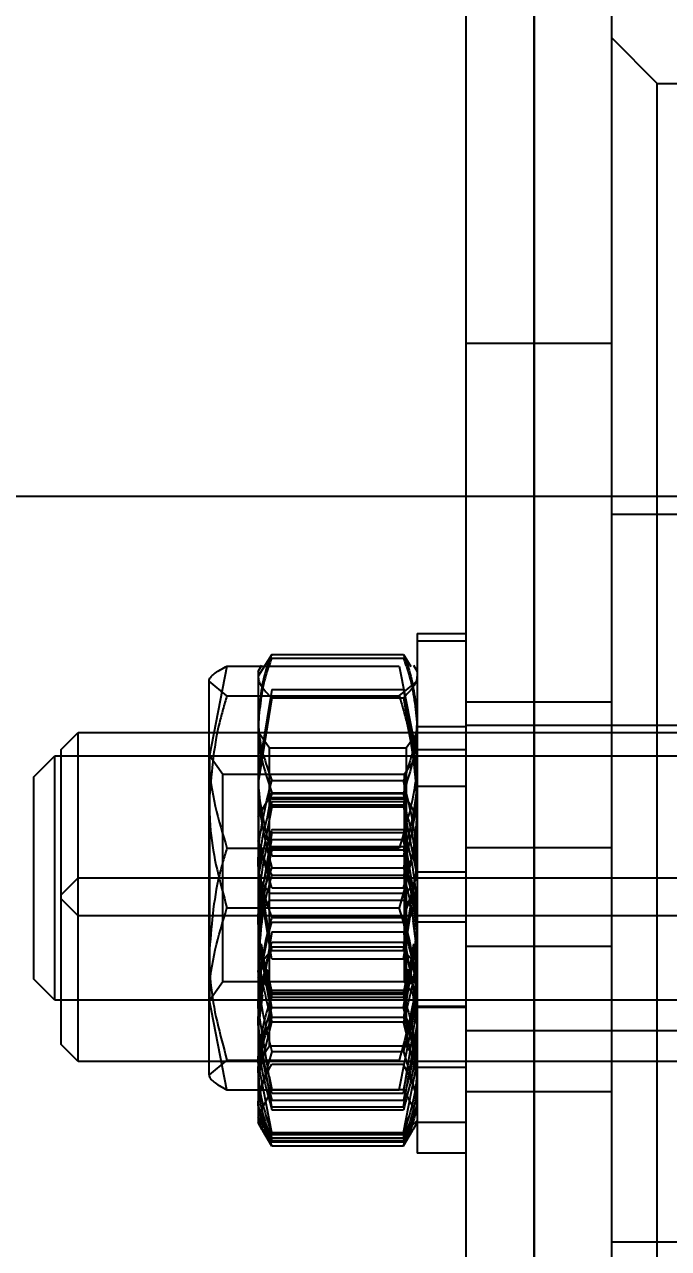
# Model space of a CAD drawing. Header units: metres. Extents: x 0 to 63075, y 0 to 44550.
# Drawn here: x 40826.81 to 40847.89, y 16420.01 to 16460.07 of the extents above; entities that cross this region are included whole.
import ezdxf

# ---------------------------------------------------------------- set-up
doc = ezdxf.new("R2010")
doc.units = ezdxf.units.M
doc.header["$LTSCALE"] = 75
doc.linetypes.add('HIDDEN2', pattern=[4.7625, 3.175, -1.5875])
for name, color, linetype in [('SDM', 7, 'Continuous'), ('SL4', 4, 'Continuous'), ('ST1', 7, 'HIDDEN2')]:
    doc.layers.add(name, color=color, linetype=linetype)
doc.styles.add('ROMANS', font='ROMANS.SHX')
doc.dimstyles.new('75___1-75', dxfattribs={"dimscale": 75, "dimtxt": 2.5, "dimasz": 2, "dimexe": 1.5, "dimexo": 1, "dimgap": 0.5, "dimtad": 1, "dimdec": 0, "dimzin": 12, "dimtxsty": 'ROMANS', "dimcen": 0, "dimclrd": 256, "dimclre": 256, "dimclrt": 3, "dimazin": 3, "dimtfac": 1, "dimtdec": 0, "dimtmove": 0, "dimatfit": 0, "dimfxl": 1, "dimlwd": -1, "dimlwe": -1, "dimarcsym": 0})

# ---------------------------------------------------------------- blocks, each defined once
blk = doc.blocks.new('*D36')
at = {"layer": 'Defpoints', "color": 0, "transparency": 16777216}
for p in [(40691.256, 16728.439), (43023.918, 16728.439), (40843.493, 16285.374)]:
    blk.add_point(p, dxfattribs=at)
at = {"layer": 'SDM', "transparency": 16777216}
for p, q in [((43023.918, 16878.439), (43023.918, 17585.582)), ((40766.256, 16728.439), (43136.418, 16728.439)), ((43023.918, 16285.374), (43023.918, 16728.439)), ((40918.493, 16285.374), (43136.418, 16285.374)), ((43023.918, 16135.374), (43023.918, 15985.374))]:
    blk.add_line(p, q, dxfattribs=at)
for points in [[(42998.918, 16878.439), (43048.918, 16878.439), (43023.918, 16728.439)], [(42998.918, 16135.374), (43048.918, 16135.374), (43023.918, 16285.374)]]:
    blk.add_solid(points, dxfattribs=at)
at = {"layer": 'SDM', "color": 3, "transparency": 16777216, "insert": (42892.668, 17307.01), "char_height": 187.5, "attachment_point": 5, "rotation": 90, "style": 'ROMANS'}
blk.add_mtext('443', dxfattribs=at)
blk = doc.blocks.new('A$C3224c420')
at = {"layer": 'SL4'}
blk.add_line((50.762, 1594), (50.762, 1350), dxfattribs=at)
at = {"layer": 'ST1'}
for p, q in [((50.762, 1350), (50.762, 1594)), ((48.235, 1584.475), (48.235, 1362.762)), ((52.997, 1584.475), (52.997, 1362.762)), ((48.235, 1519.5), (46.735, 1518)), ((46.735, 1518), (36.685, 1518)), ((46.735, 1466), (46.735, 1518)), ((52.997, 1509.5), (48.235, 1509.5)), ((74.936, 1504.5), (41.237, 1504.5)), ((48.235, 1503.902), (37.135, 1503.902)), ((54.597, 1500), (52.997, 1500)), ((54.597, 1499.76), (52.997, 1499.76)), ((54.597, 1500), (54.597, 1499.76)), ((54.597, 1499.76), (54.597, 1487.76)), ((55.044, 1499.318), (54.795, 1498.92)), ((59.351, 1499.318), (55.044, 1499.318)), ((59.351, 1499.318), (59.797, 1498.605)), ((54.716, 1498.965), (54.597, 1498.76)), ((55.178, 1498.933), (54.597, 1495.955)), ((59.351, 1499.195), (55.044, 1499.195)), ((60.817, 1498.933), (55.178, 1498.933)), ((59.797, 1498.76), (59.679, 1498.965)), ((60.817, 1498.933), (61.397, 1495.955)), ((59.797, 1498.76), (59.797, 1498.68)), ((59.797, 1498.76), (59.797, 1498.605)), ((59.797, 1498.605), (59.797, 1495.112)), ((61.397, 1495.955), (61.397, 1498.5)), ((55.178, 1497.956), (54.597, 1498.445)), ((55.044, 1498.164), (54.597, 1495.447)), ((59.351, 1498.164), (55.044, 1498.164)), ((59.351, 1498.164), (59.797, 1495.447)), ((60.817, 1497.956), (61.397, 1498.445)), ((52.997, 1497.76), (48.235, 1497.76)), ((55.044, 1497.891), (54.597, 1495.112)), ((59.351, 1497.891), (55.044, 1497.891)), ((60.817, 1497.956), (55.178, 1497.956)), ((59.351, 1497.891), (59.797, 1495.112)), ((48.235, 1497), (37.135, 1497)), ((52.997, 1497), (48.235, 1497)), ((54.597, 1496.96), (52.997, 1496.96)), ((65.683, 1496.76), (41.237, 1496.76)), ((54.948, 1496.26), (54.597, 1496.76)), ((59.772, 1496.76), (59.422, 1496.26)), ((59.772, 1490.76), (59.772, 1496.76)), ((59.797, 1496.76), (59.772, 1496.76)), ((65.683, 1491.162), (65.683, 1496.76)), ((66.237, 1496.205), (65.683, 1496.76)), ((54.597, 1496.2), (52.997, 1496.2)), ((54.948, 1496.26), (54.948, 1491.26)), ((59.422, 1496.26), (54.948, 1496.26)), ((59.422, 1492.014), (59.422, 1496.26)), ((66.237, 1491.642), (66.237, 1496.205)), ((66.444, 1496), (37.135, 1496)), ((55.018, 1495.4), (54.597, 1496)), ((61.372, 1496), (60.952, 1495.4)), ((61.372, 1488), (61.372, 1496)), ((61.397, 1489.51), (61.397, 1495.955)), ((66.444, 1492), (66.444, 1496)), ((67.135, 1495.309), (66.444, 1496)), ((55.018, 1495.4), (55.018, 1488.6)), ((60.952, 1495.4), (55.018, 1495.4)), ((60.952, 1490.698), (60.952, 1495.4)), ((67.135, 1492), (67.135, 1495.309)), ((54.597, 1495), (52.997, 1495)), ((59.351, 1495.187), (55.044, 1495.187)), ((59.797, 1495.112), (59.797, 1490.267)), ((55.047, 1494.779), (54.597, 1494)), ((54.894, 1493.94), (55.044, 1494.791)), ((55.044, 1494.503), (54.98, 1494.196)), ((55.044, 1494.769), (55.003, 1494.644)), ((59.351, 1494.791), (55.044, 1494.791)), ((59.351, 1494.769), (55.044, 1494.769)), ((59.351, 1494.63), (55.044, 1494.63)), ((59.351, 1494.593), (55.044, 1494.593)), ((59.351, 1494.503), (55.044, 1494.503)), ((59.797, 1494), (59.348, 1494.779)), ((59.501, 1493.94), (59.351, 1494.791)), ((59.351, 1494.769), (59.392, 1494.644)), ((59.351, 1494.503), (59.415, 1494.196)), ((55.044, 1494.333), (54.597, 1492.042)), ((59.351, 1494.389), (55.044, 1494.389)), ((59.351, 1494.333), (55.044, 1494.333)), ((59.351, 1494.333), (59.797, 1492.042)), ((55.044, 1493.489), (54.597, 1490.795)), ((54.874, 1492.285), (55.044, 1493.265)), ((59.351, 1493.582), (55.044, 1493.582)), ((59.351, 1493.489), (55.044, 1493.489)), ((59.351, 1493.265), (55.044, 1493.265)), ((59.351, 1493.489), (59.797, 1490.795)), ((59.521, 1492.285), (59.351, 1493.265)), ((52.997, 1493), (48.235, 1493)), ((55.044, 1491.676), (54.597, 1493.222)), ((55.044, 1493.036), (54.597, 1490.239)), ((54.727, 1492.99), (54.597, 1492.371)), ((55.044, 1492.924), (55, 1492.757)), ((59.351, 1493.036), (55.044, 1493.036)), ((59.351, 1492.924), (55.044, 1492.924)), ((60.817, 1492.977), (55.178, 1492.977)), ((59.351, 1491.676), (59.797, 1493.222)), ((59.351, 1493.036), (59.797, 1490.239)), ((59.351, 1492.924), (59.395, 1492.757)), ((59.668, 1492.99), (59.797, 1492.371)), ((59.351, 1492.729), (55.044, 1492.729)), ((54.597, 1492.2), (52.997, 1492.2)), ((55.044, 1489.629), (54.597, 1492.408)), ((59.351, 1492.333), (55.044, 1492.333)), ((59.351, 1492.092), (55.044, 1492.092)), ((59.351, 1489.629), (59.797, 1492.408)), ((65.683, 1492), (41.237, 1492)), ((54.948, 1491.5), (54.597, 1492)), ((59.351, 1491.676), (55.044, 1491.676)), ((59.422, 1491.26), (59.422, 1492.014)), ((59.772, 1492), (59.422, 1491.5)), ((59.797, 1492), (59.772, 1492)), ((66.237, 1491.445), (65.683, 1492)), ((66.444, 1488), (66.444, 1492)), ((67.135, 1488.69), (67.135, 1492)), ((54.597, 1490.76), (54.948, 1491.26)), ((59.422, 1491.5), (54.948, 1491.5)), ((54.948, 1491.26), (54.948, 1486.5)), ((54.948, 1491.26), (59.422, 1491.26)), ((59.422, 1487.428), (59.422, 1491.26)), ((59.422, 1491.26), (59.772, 1490.76)), ((65.683, 1490.76), (66.237, 1491.314)), ((66.237, 1491.314), (66.237, 1491.642)), ((66.237, 1488.308), (66.237, 1491.314)), ((54.597, 1490.915), (54.618, 1490.504)), ((55.044, 1489.356), (54.787, 1490.922)), ((60.817, 1491.023), (55.178, 1491.023)), ((59.351, 1489.356), (59.608, 1490.922)), ((59.797, 1490.915), (59.777, 1490.504)), ((65.683, 1490.76), (65.683, 1491.162)), ((41.237, 1490.76), (65.683, 1490.76)), ((52.997, 1490.56), (54.597, 1490.56)), ((54.665, 1490.662), (54.597, 1490.109)), ((54.737, 1490.594), (54.597, 1489.51)), ((54.626, 1490.34), (54.597, 1490.513)), ((59.351, 1490.705), (55.044, 1490.705)), ((59.351, 1490.558), (55.044, 1490.558)), ((59.73, 1490.662), (59.797, 1490.109)), ((59.769, 1490.34), (59.797, 1490.513)), ((59.772, 1486), (59.772, 1490.76)), ((59.772, 1490.76), (59.797, 1490.76)), ((60.952, 1488.6), (60.952, 1490.698)), ((65.683, 1488.151), (65.683, 1490.76)), ((55.044, 1490.238), (54.597, 1487.487)), ((59.351, 1490.238), (55.044, 1490.238)), ((59.351, 1490.238), (59.797, 1487.487)), ((59.797, 1490.267), (59.797, 1488.76)), ((48.235, 1489.76), (52.997, 1489.76)), ((55.044, 1487.762), (54.706, 1489.844)), ((55.044, 1489.751), (54.973, 1489.498)), ((59.351, 1489.899), (55.044, 1489.899)), ((59.351, 1489.751), (55.044, 1489.751)), ((59.351, 1487.762), (59.689, 1489.844)), ((59.351, 1489.751), (59.422, 1489.498)), ((54.698, 1489.468), (55.044, 1487.442)), ((59.351, 1489.629), (55.044, 1489.629)), ((59.351, 1489.356), (55.044, 1489.356)), ((59.697, 1489.468), (59.351, 1487.442)), ((61.397, 1485.555), (61.397, 1489.51)), ((54.882, 1489.012), (55.044, 1488.249)), ((59.513, 1489.012), (59.351, 1488.249)), ((59.772, 1489.005), (59.797, 1488.792)), ((54.597, 1488.76), (54.716, 1488.555)), ((54.597, 1488), (55.018, 1488.6)), ((55.044, 1488.202), (54.795, 1488.6)), ((55.018, 1488.6), (60.952, 1488.6)), ((59.351, 1488.202), (59.6, 1488.6)), ((59.679, 1488.555), (59.797, 1488.76)), ((59.797, 1488.76), (59.797, 1485.856)), ((60.952, 1488.6), (61.372, 1488)), ((66.444, 1488), (67.135, 1488.69)), ((54.739, 1488.178), (54.597, 1487.085)), ((55.178, 1485.067), (54.597, 1488.045)), ((54.962, 1487.854), (55.044, 1488.249)), ((59.351, 1488.325), (55.044, 1488.325)), ((59.351, 1488.249), (55.044, 1488.249)), ((59.351, 1488.202), (55.044, 1488.202)), ((59.351, 1488.101), (55.044, 1488.101)), ((59.433, 1487.854), (59.351, 1488.249)), ((59.656, 1488.178), (59.797, 1487.085)), ((60.817, 1485.067), (61.397, 1488.045)), ((65.683, 1486), (65.683, 1488.151)), ((66.237, 1486.554), (66.237, 1488.308)), ((37.135, 1488), (66.444, 1488)), ((52.997, 1487.8), (54.597, 1487.8)), ((52.997, 1487.76), (54.597, 1487.76)), ((54.597, 1487.891), (54.606, 1487.708)), ((55.044, 1484.964), (54.597, 1487.761)), ((54.597, 1487.76), (54.597, 1483)), ((59.351, 1487.762), (55.044, 1487.762)), ((59.351, 1484.964), (59.797, 1487.761)), ((59.797, 1487.891), (59.789, 1487.708)), ((61.372, 1488), (61.397, 1488)), ((54.619, 1485.55), (55.044, 1487.295)), ((59.351, 1487.442), (55.044, 1487.442)), ((59.351, 1487.295), (55.044, 1487.295)), ((59.776, 1485.55), (59.351, 1487.295)), ((59.422, 1486.5), (59.422, 1487.428)), ((37.135, 1487), (48.235, 1487)), ((48.235, 1487), (52.997, 1487)), ((55.044, 1484.511), (54.597, 1487.205)), ((59.351, 1484.511), (59.797, 1487.205)), ((54.597, 1486), (54.948, 1486.5)), ((54.948, 1486.5), (59.422, 1486.5)), ((59.422, 1486.5), (59.772, 1486)), ((65.683, 1486), (66.237, 1486.554)), ((55.044, 1486.324), (54.597, 1484.778)), ((59.351, 1486.324), (55.044, 1486.324)), ((60.817, 1486.044), (55.178, 1486.044)), ((59.351, 1486.324), (59.797, 1484.778)), ((60.817, 1486.044), (61.397, 1485.555)), ((41.237, 1486), (65.683, 1486)), ((52.997, 1485.8), (54.597, 1485.8)), ((55.044, 1483.667), (54.597, 1485.958)), ((59.351, 1485.908), (55.044, 1485.908)), ((59.351, 1483.667), (59.797, 1485.958)), ((59.797, 1485.856), (59.797, 1484.002)), ((54.957, 1485.51), (55.044, 1485.076)), ((59.438, 1485.51), (59.351, 1485.076)), ((48.235, 1485), (52.997, 1485)), ((55.044, 1485.076), (54.597, 1484.223)), ((59.351, 1485.076), (55.044, 1485.076)), ((59.351, 1484.964), (55.044, 1484.964)), ((60.817, 1485.067), (55.178, 1485.067)), ((59.351, 1485.076), (59.797, 1484.223)), ((55.044, 1483.231), (54.597, 1484.57)), ((59.351, 1484.735), (55.044, 1484.735)), ((59.351, 1484.511), (55.044, 1484.511)), ((59.351, 1483.231), (59.797, 1484.57)), ((55.044, 1483.611), (54.597, 1484.061)), ((55.044, 1483.497), (54.902, 1484.178)), ((59.351, 1484.418), (55.044, 1484.418)), ((59.351, 1483.407), (59.797, 1484.185)), ((59.351, 1483.497), (59.493, 1484.178)), ((59.351, 1483.611), (59.797, 1484.061)), ((59.797, 1484.061), (59.797, 1484)), ((59.797, 1484.043), (59.797, 1484)), ((52.997, 1484), (54.597, 1484)), ((54.597, 1484), (54.735, 1483.762)), ((54.735, 1483.762), (54.755, 1483.728)), ((54.755, 1483.728), (55.047, 1483.221)), ((55.044, 1483.407), (54.814, 1483.807)), ((54.822, 1483.766), (55.044, 1483.37)), ((59.351, 1483.667), (55.044, 1483.667)), ((59.348, 1483.221), (59.64, 1483.728)), ((59.64, 1483.728), (59.66, 1483.762)), ((59.66, 1483.762), (59.797, 1484)), ((55.044, 1483.37), (55, 1483.564)), ((59.351, 1483.611), (55.044, 1483.611)), ((59.351, 1483.497), (55.044, 1483.497)), ((59.351, 1483.407), (55.044, 1483.407)), ((59.351, 1483.37), (55.044, 1483.37)), ((59.351, 1483.37), (59.395, 1483.564)), ((52.997, 1483), (54.597, 1483)), ((59.351, 1483.231), (55.044, 1483.231)), ((48.235, 1480.098), (37.135, 1480.098))]:
    blk.add_line(p, q, dxfattribs=at)
for points, knots in [([(55.044, 1499.318), (54.977, 1499.145), (54.715, 1498.472), (54.648, 1497.772), (54.597, 1497.253)], [0, 0, 0, 0, 0.257551, 1, 1, 1, 1]), ([(59.351, 1499.318), (59.418, 1499.145), (59.68, 1498.472), (59.747, 1497.772), (59.797, 1497.253)], [0, 0, 0, 0, 0.257551, 1, 1, 1, 1]), ([(55.044, 1499.195), (54.977, 1499.01), (54.715, 1498.292), (54.648, 1497.547), (54.597, 1496.993)], [0, 0, 0, 0, 0.257551, 1, 1, 1, 1]), ([(59.351, 1499.195), (59.418, 1499.01), (59.68, 1498.292), (59.747, 1497.547), (59.797, 1496.993)], [0, 0, 0, 0, 0.257551, 1, 1, 1, 1]), ([(61.397, 1498.445), (61.397, 1498.456), (61.389, 1498.621), (61.092, 1498.783), (60.817, 1498.933)], [0, 0, 0, 0, 0.0702148, 1, 1, 1, 1]), ([(54.597, 1498.605), (54.598, 1498.588), (54.604, 1498.347), (54.832, 1498.111), (55.044, 1497.891)], [0, 0, 0, 0, 0.070201, 1, 1, 1, 1]), ([(59.797, 1498.605), (59.797, 1498.588), (59.791, 1498.347), (59.563, 1498.111), (59.351, 1497.891)], [0, 0, 0, 0, 0.0702006, 1, 1, 1, 1]), ([(55.178, 1497.956), (55.09, 1497.665), (54.75, 1496.535), (54.663, 1495.361), (54.597, 1494.49)], [0, 0, 0, 0, 0.257551, 1, 1, 1, 1]), ([(60.817, 1497.956), (60.905, 1497.665), (61.245, 1496.535), (61.332, 1495.361), (61.397, 1494.49)], [0, 0, 0, 0, 0.257551, 1, 1, 1, 1]), ([(54.597, 1497.253), (54.604, 1497.065), (54.629, 1496.366), (54.869, 1495.685), (55.044, 1495.187)], [0, 0, 0, 0, 0.268634, 1, 1, 1, 1]), ([(59.797, 1497.253), (59.791, 1497.065), (59.766, 1496.366), (59.526, 1495.685), (59.351, 1495.187)], [0, 0, 0, 0, 0.268634, 1, 1, 1, 1]), ([(54.597, 1496.993), (54.604, 1496.793), (54.629, 1496.047), (54.869, 1495.322), (55.044, 1494.791)], [0, 0, 0, 0, 0.268634, 1, 1, 1, 1]), ([(59.797, 1496.993), (59.791, 1496.793), (59.766, 1496.047), (59.526, 1495.322), (59.351, 1494.791)], [0, 0, 0, 0, 0.2686336, 1, 1, 1, 1]), ([(54.597, 1495.955), (54.598, 1495.884), (54.606, 1494.879), (54.903, 1493.893), (55.178, 1492.977)], [0, 0, 0, 0, 0.070215, 1, 1, 1, 1]), ([(61.397, 1495.955), (61.397, 1495.884), (61.389, 1494.879), (61.092, 1493.893), (60.817, 1492.977)], [0, 0, 0, 0, 0.070215, 1, 1, 1, 1]), ([(54.597, 1495.447), (54.598, 1495.382), (54.604, 1494.465), (54.832, 1493.565), (55.044, 1492.729)], [0, 0, 0, 0, 0.0702006, 1, 1, 1, 1]), ([(59.797, 1495.447), (59.797, 1495.382), (59.791, 1494.465), (59.563, 1493.565), (59.351, 1492.729)], [0, 0, 0, 0, 0.070201, 1, 1, 1, 1]), ([(54.597, 1492.408), (54.598, 1492.474), (54.604, 1493.412), (54.832, 1494.332), (55.044, 1495.187)], [0, 0, 0, 0, 0.070201, 1, 1, 1, 1]), ([(54.597, 1495.112), (54.598, 1495.046), (54.604, 1494.108), (54.832, 1493.188), (55.044, 1492.333)], [0, 0, 0, 0, 0.070201, 1, 1, 1, 1]), ([(59.797, 1492.408), (59.797, 1492.474), (59.791, 1493.412), (59.563, 1494.332), (59.351, 1495.187)], [0, 0, 0, 0, 0.070201, 1, 1, 1, 1]), ([(59.797, 1495.112), (59.797, 1495.046), (59.791, 1494.108), (59.563, 1493.188), (59.351, 1492.333)], [0, 0, 0, 0, 0.070201, 1, 1, 1, 1]), ([(54.597, 1494.49), (54.606, 1494.175), (54.638, 1493.001), (54.95, 1491.859), (55.178, 1491.023)], [0, 0, 0, 0, 0.268634, 1, 1, 1, 1]), ([(61.397, 1494.49), (61.389, 1494.175), (61.357, 1493.001), (61.045, 1491.859), (60.817, 1491.023)], [0, 0, 0, 0, 0.268634, 1, 1, 1, 1]), ([(55.044, 1494.389), (54.977, 1494.2), (54.715, 1493.469), (54.648, 1492.708), (54.597, 1492.144)], [0, 0, 0, 0, 0.257551, 1, 1, 1, 1]), ([(59.351, 1494.389), (59.418, 1494.2), (59.68, 1493.469), (59.747, 1492.708), (59.797, 1492.144)], [0, 0, 0, 0, 0.257551, 1, 1, 1, 1]), ([(55.044, 1493.582), (54.977, 1493.358), (54.715, 1492.489), (54.648, 1491.586), (54.597, 1490.915)], [0, 0, 0, 0, 0.257551, 1, 1, 1, 1]), ([(54.597, 1493.43), (54.598, 1493.399), (54.604, 1492.947), (54.832, 1492.504), (55.044, 1492.092)], [0, 0, 0, 0, 0.070201, 1, 1, 1, 1]), ([(59.351, 1493.582), (59.418, 1493.358), (59.68, 1492.489), (59.747, 1491.586), (59.797, 1490.915)], [0, 0, 0, 0, 0.257551, 1, 1, 1, 1]), ([(59.797, 1493.43), (59.797, 1493.399), (59.791, 1492.947), (59.563, 1492.504), (59.351, 1492.092)], [0, 0, 0, 0, 0.070201, 1, 1, 1, 1]), ([(60.817, 1492.977), (60.905, 1492.686), (61.245, 1491.556), (61.332, 1490.382), (61.397, 1489.51)], [0, 0, 0, 0, 0.257551, 1, 1, 1, 1]), ([(54.597, 1492.667), (54.598, 1492.621), (54.604, 1491.958), (54.832, 1491.309), (55.044, 1490.705)], [0, 0, 0, 0, 0.0702006, 1, 1, 1, 1]), ([(59.797, 1492.667), (59.797, 1492.621), (59.791, 1491.958), (59.563, 1491.309), (59.351, 1490.705)], [0, 0, 0, 0, 0.070201, 1, 1, 1, 1]), ([(55.044, 1492.333), (54.977, 1492.16), (54.715, 1491.486), (54.648, 1490.787), (54.597, 1490.267)], [0, 0, 0, 0, 0.257551, 1, 1, 1, 1]), ([(55.044, 1492.092), (54.977, 1491.85), (54.715, 1490.91), (54.648, 1489.933), (54.597, 1489.208)], [0, 0, 0, 0, 0.257551, 1, 1, 1, 1]), ([(54.597, 1490.513), (54.598, 1490.578), (54.599, 1491.109), (54.727, 1491.629), (54.839, 1492.084)], [0, 0, 0, 0, 0.123006, 1, 1, 1, 1]), ([(59.351, 1492.333), (59.418, 1492.16), (59.68, 1491.486), (59.747, 1490.787), (59.797, 1490.267)], [0, 0, 0, 0, 0.257551, 1, 1, 1, 1]), ([(59.351, 1492.092), (59.418, 1491.85), (59.68, 1490.91), (59.747, 1489.933), (59.797, 1489.208)], [0, 0, 0, 0, 0.2575513, 1, 1, 1, 1]), ([(59.797, 1490.513), (59.797, 1490.578), (59.796, 1491.109), (59.668, 1491.629), (59.556, 1492.084)], [0, 0, 0, 0, 0.1230064, 1, 1, 1, 1]), ([(54.597, 1488.045), (54.598, 1488.116), (54.606, 1489.121), (54.903, 1490.107), (55.178, 1491.023)], [0, 0, 0, 0, 0.070215, 1, 1, 1, 1]), ([(61.397, 1488.045), (61.397, 1488.116), (61.389, 1489.121), (61.092, 1490.107), (60.817, 1491.023)], [0, 0, 0, 0, 0.070215, 1, 1, 1, 1]), ([(54.597, 1490.795), (54.598, 1490.731), (54.604, 1489.821), (54.832, 1488.93), (55.044, 1488.101)], [0, 0, 0, 0, 0.0702006, 1, 1, 1, 1]), ([(54.597, 1487.761), (54.598, 1487.827), (54.604, 1488.772), (54.832, 1489.697), (55.044, 1490.558)], [0, 0, 0, 0, 0.070201, 1, 1, 1, 1]), ([(55.044, 1490.705), (54.976, 1490.469), (54.731, 1489.614), (54.667, 1488.726), (54.621, 1488.084)], [0, 0, 0, 0, 0.276429, 1, 1, 1, 1]), ([(59.797, 1490.795), (59.797, 1490.731), (59.791, 1489.821), (59.563, 1488.93), (59.351, 1488.101)], [0, 0, 0, 0, 0.070201, 1, 1, 1, 1]), ([(59.351, 1490.705), (59.419, 1490.469), (59.664, 1489.614), (59.728, 1488.726), (59.774, 1488.084)], [0, 0, 0, 0, 0.276429, 1, 1, 1, 1]), ([(59.797, 1487.761), (59.797, 1487.827), (59.791, 1488.772), (59.563, 1489.697), (59.351, 1490.558)], [0, 0, 0, 0, 0.0702006, 1, 1, 1, 1]), ([(54.597, 1490.239), (54.595, 1490.172), (54.591, 1490.069), (54.611, 1489.967), (54.619, 1489.93)], [0, 0, 0, 0, 0.640625, 1, 1, 1, 1]), ([(54.597, 1490.267), (54.604, 1490.08), (54.629, 1489.38), (54.869, 1488.7), (55.044, 1488.202)], [0, 0, 0, 0, 0.2686336, 1, 1, 1, 1]), ([(54.597, 1490.109), (54.604, 1489.854), (54.629, 1488.901), (54.869, 1487.973), (55.044, 1487.295)], [0, 0, 0, 0, 0.268634, 1, 1, 1, 1]), ([(59.797, 1490.267), (59.791, 1490.08), (59.766, 1489.38), (59.526, 1488.7), (59.351, 1488.202)], [0, 0, 0, 0, 0.268634, 1, 1, 1, 1]), ([(59.797, 1490.109), (59.791, 1489.854), (59.766, 1488.901), (59.526, 1487.973), (59.351, 1487.295)], [0, 0, 0, 0, 0.268634, 1, 1, 1, 1]), ([(59.797, 1490.239), (59.8, 1490.172), (59.804, 1490.069), (59.784, 1489.967), (59.776, 1489.93)], [0, 0, 0, 0, 0.640625, 1, 1, 1, 1]), ([(54.597, 1487.205), (54.598, 1487.269), (54.604, 1488.179), (54.832, 1489.07), (55.044, 1489.899)], [0, 0, 0, 0, 0.070201, 1, 1, 1, 1]), ([(59.797, 1487.205), (59.797, 1487.269), (59.791, 1488.179), (59.563, 1489.07), (59.351, 1489.899)], [0, 0, 0, 0, 0.0702006, 1, 1, 1, 1]), ([(54.597, 1488.915), (54.598, 1488.932), (54.604, 1489.173), (54.832, 1489.409), (55.044, 1489.629)], [0, 0, 0, 0, 0.070201, 1, 1, 1, 1]), ([(54.597, 1489.51), (54.606, 1489.195), (54.638, 1488.022), (54.95, 1486.879), (55.178, 1486.044)], [0, 0, 0, 0, 0.268634, 1, 1, 1, 1]), ([(59.797, 1488.915), (59.797, 1488.932), (59.791, 1489.173), (59.563, 1489.409), (59.351, 1489.629)], [0, 0, 0, 0, 0.070201, 1, 1, 1, 1]), ([(61.397, 1489.51), (61.389, 1489.195), (61.357, 1488.022), (61.045, 1486.879), (60.817, 1486.044)], [0, 0, 0, 0, 0.2686336, 1, 1, 1, 1]), ([(54.597, 1489.208), (54.604, 1488.946), (54.629, 1487.97), (54.869, 1487.019), (55.044, 1486.324)], [0, 0, 0, 0, 0.268634, 1, 1, 1, 1]), ([(59.797, 1489.208), (59.791, 1488.946), (59.766, 1487.97), (59.526, 1487.019), (59.351, 1486.324)], [0, 0, 0, 0, 0.268634, 1, 1, 1, 1]), ([(55.044, 1488.101), (54.977, 1487.912), (54.715, 1487.181), (54.648, 1486.42), (54.597, 1485.856)], [0, 0, 0, 0, 0.257551, 1, 1, 1, 1]), ([(59.351, 1488.101), (59.418, 1487.912), (59.68, 1487.181), (59.747, 1486.42), (59.797, 1485.856)], [0, 0, 0, 0, 0.2575513, 1, 1, 1, 1]), ([(54.597, 1485.629), (54.598, 1485.68), (54.604, 1486.4), (54.832, 1487.106), (55.044, 1487.762)], [0, 0, 0, 0, 0.070201, 1, 1, 1, 1]), ([(59.797, 1485.629), (59.797, 1485.68), (59.791, 1486.4), (59.563, 1487.106), (59.351, 1487.762)], [0, 0, 0, 0, 0.070201, 1, 1, 1, 1]), ([(54.597, 1487.487), (54.598, 1487.422), (54.604, 1486.493), (54.832, 1485.582), (55.044, 1484.735)], [0, 0, 0, 0, 0.070201, 1, 1, 1, 1]), ([(55.044, 1487.442), (54.977, 1487.273), (54.715, 1486.615), (54.648, 1485.932), (54.597, 1485.424)], [0, 0, 0, 0, 0.257551, 1, 1, 1, 1]), ([(59.797, 1487.487), (59.797, 1487.422), (59.791, 1486.493), (59.563, 1485.582), (59.351, 1484.735)], [0, 0, 0, 0, 0.070201, 1, 1, 1, 1]), ([(59.351, 1487.442), (59.418, 1487.273), (59.68, 1486.615), (59.747, 1485.932), (59.797, 1485.424)], [0, 0, 0, 0, 0.257551, 1, 1, 1, 1]), ([(54.597, 1487.085), (54.604, 1486.842), (54.629, 1485.94), (54.869, 1485.061), (55.044, 1484.418)], [0, 0, 0, 0, 0.268634, 1, 1, 1, 1]), ([(59.797, 1487.085), (59.791, 1486.842), (59.766, 1485.94), (59.526, 1485.061), (59.351, 1484.418)], [0, 0, 0, 0, 0.268634, 1, 1, 1, 1]), ([(54.597, 1485.958), (54.597, 1486.012), (54.596, 1486.299), (54.678, 1486.581), (54.744, 1486.809)], [0, 0, 0, 0, 0.189123, 1, 1, 1, 1]), ([(59.797, 1485.958), (59.798, 1486.012), (59.799, 1486.299), (59.717, 1486.581), (59.651, 1486.809)], [0, 0, 0, 0, 0.189123, 1, 1, 1, 1]), ([(54.597, 1484.57), (54.598, 1484.601), (54.604, 1485.053), (54.832, 1485.496), (55.044, 1485.908)], [0, 0, 0, 0, 0.070201, 1, 1, 1, 1]), ([(54.597, 1485.856), (54.604, 1485.652), (54.629, 1484.892), (54.869, 1484.152), (55.044, 1483.611)], [0, 0, 0, 0, 0.268634, 1, 1, 1, 1]), ([(59.797, 1484.57), (59.797, 1484.601), (59.791, 1485.053), (59.563, 1485.496), (59.351, 1485.908)], [0, 0, 0, 0, 0.070201, 1, 1, 1, 1]), ([(59.797, 1485.856), (59.791, 1485.652), (59.766, 1484.892), (59.526, 1484.152), (59.351, 1483.611)], [0, 0, 0, 0, 0.268634, 1, 1, 1, 1]), ([(54.597, 1485.424), (54.604, 1485.241), (54.629, 1484.558), (54.869, 1483.893), (55.044, 1483.407)], [0, 0, 0, 0, 0.268634, 1, 1, 1, 1]), ([(59.797, 1485.424), (59.791, 1485.241), (59.766, 1484.558), (59.526, 1483.893), (59.351, 1483.407)], [0, 0, 0, 0, 0.2686336, 1, 1, 1, 1]), ([(61.397, 1485.555), (61.397, 1485.544), (61.389, 1485.379), (61.092, 1485.217), (60.817, 1485.067)], [0, 0, 0, 0, 0.0702148, 1, 1, 1, 1]), ([(54.597, 1484.778), (54.598, 1484.741), (54.604, 1484.219), (54.832, 1483.707), (55.044, 1483.231)], [0, 0, 0, 0, 0.070201, 1, 1, 1, 1]), ([(59.797, 1484.778), (59.797, 1484.741), (59.791, 1484.219), (59.563, 1483.707), (59.351, 1483.231)], [0, 0, 0, 0, 0.070201, 1, 1, 1, 1]), ([(59.797, 1484.223), (59.797, 1484.203), (59.791, 1483.915), (59.563, 1483.633), (59.351, 1483.37)], [0, 0, 0, 0, 0.070201, 1, 1, 1, 1]), ([(59.797, 1484.116), (59.799, 1484.06), (59.802, 1483.981), (59.724, 1483.904), (59.702, 1483.882)], [0, 0, 0, 0, 0.71535, 1, 1, 1, 1])]:
    blk.add_open_spline(points, degree=3, knots=knots, dxfattribs=at)

msp = doc.modelspace()

# ---------------------------------------------------------------- block references
at = {"layer": 'SDM', "xscale": -1}
msp.add_blockref('A$C3224c420', (40894.255, 14940.137), dxfattribs=at)

# ---------------------------------------------------------------- dimensions: what is measured, and where the dimension line sits
at = {"layer": 'SDM'}
dim = msp.add_linear_dim(base=(43023.918, 16728.439), p1=(40843.493, 16285.374), p2=(40691.256, 16728.439), angle=90, dimstyle='75___1-75', dxfattribs=at)
dim.commit()
dim.dimension.update_dxf_attribs({"geometry": '*D36', "text_midpoint": (42892.668, 17307.01)})

doc.saveas('drawing.dxf')
